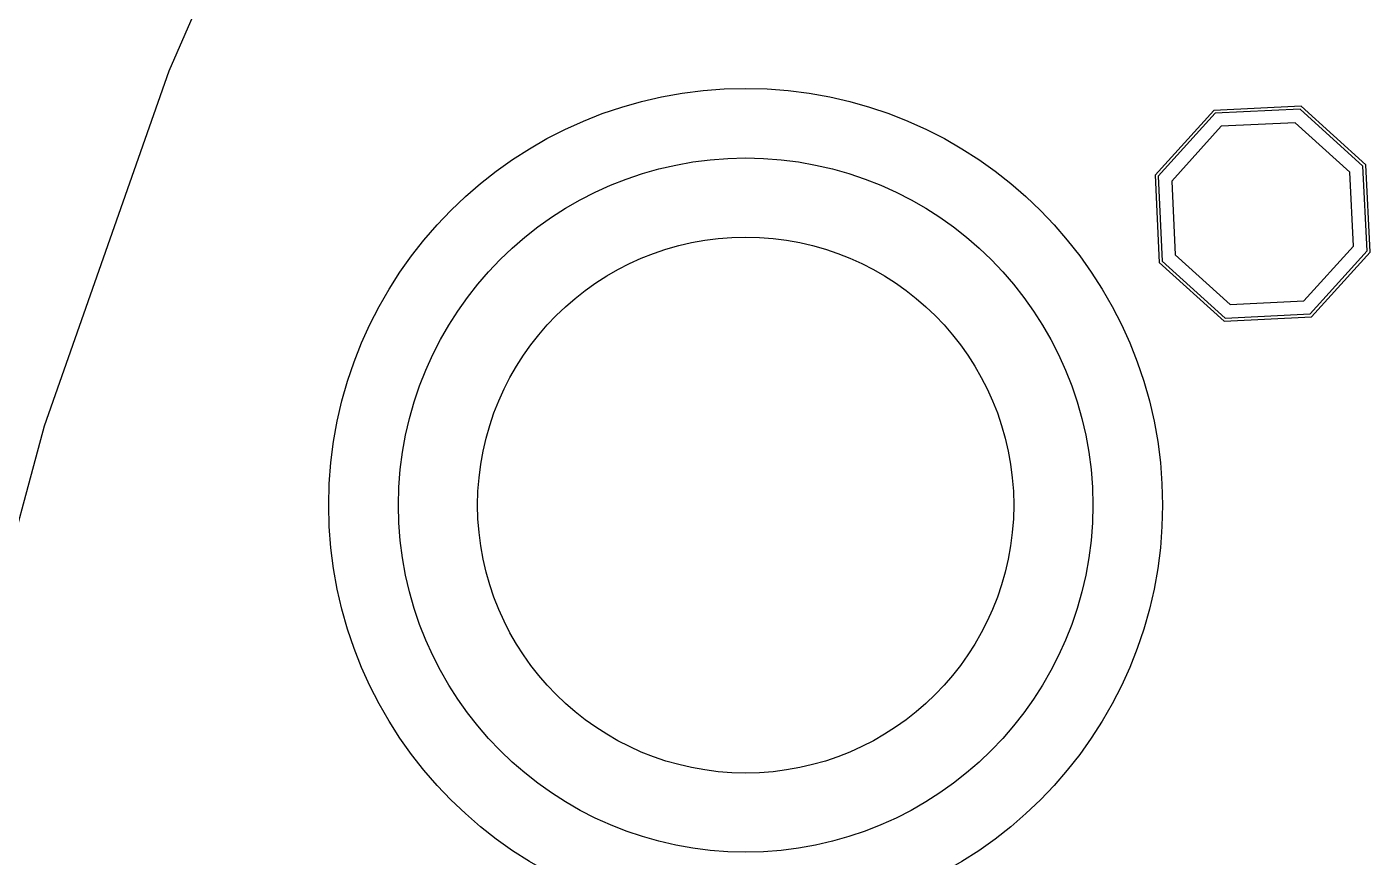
# Model space of a CAD drawing. Header units: metres. Extents: x 244.4 to 340.3, y -4.1 to 64.3.
# Drawn here: x 262.2112 to 262.6723, y 60.253 to 60.5381 of the extents above; entities that cross this region are included whole.
import ezdxf

# ---------------------------------------------------------------- set-up
doc = ezdxf.new("R2010")
doc.units = ezdxf.units.M
doc.layers.add('Edges', color=7, linetype='Continuous')

msp = doc.modelspace()

# ---------------------------------------------------------------- linework, layer by layer
at = {"layer": 'Edges'}
for p, q in [((262.26003, 60.52306), (262.31178, 60.64152)), ((262.21721, 60.40108), (262.26003, 60.52306)), ((262.61859, 60.50945), (262.59843, 60.48722)), ((262.61907, 60.50845), (262.59948, 60.48684)), ((262.64857, 60.51092), (262.61859, 60.50945)), ((262.6482, 60.50987), (262.61907, 60.50845)), ((262.6482, 60.50987), (262.6698, 60.49028)), ((262.64857, 60.51092), (262.67081, 60.49076)), ((262.62119, 60.50397), (262.60415, 60.48517)), ((262.64653, 60.50521), (262.62119, 60.50397)), ((262.64653, 60.50521), (262.66532, 60.48817)), ((262.67122, 60.46116), (262.6698, 60.49028)), ((262.67227, 60.46078), (262.67081, 60.49076)), ((262.59843, 60.48722), (262.5999, 60.45724)), ((262.59948, 60.48684), (262.60091, 60.45772)), ((262.60415, 60.48517), (262.60539, 60.45984)), ((262.66656, 60.46283), (262.66532, 60.48817)), ((262.64952, 60.44403), (262.66656, 60.46283)), ((262.65164, 60.43956), (262.67122, 60.46116)), ((262.5999, 60.45724), (262.62213, 60.43708)), ((262.60091, 60.45772), (262.62251, 60.43813)), ((262.60539, 60.45984), (262.62418, 60.44279)), ((262.65211, 60.43855), (262.67227, 60.46078)), ((262.62418, 60.44279), (262.64952, 60.44403)), ((262.62213, 60.43708), (262.65211, 60.43855)), ((262.62251, 60.43813), (262.65164, 60.43956)), ((262.18355, 60.27626), (262.21721, 60.40108))]:
    msp.add_line(p, q, dxfattribs=at)
for radius in [0.14309, 0.11918, 0.092]:
    msp.add_circle((262.45792, 60.37391), radius, dxfattribs=at)

doc.saveas('drawing.dxf')
